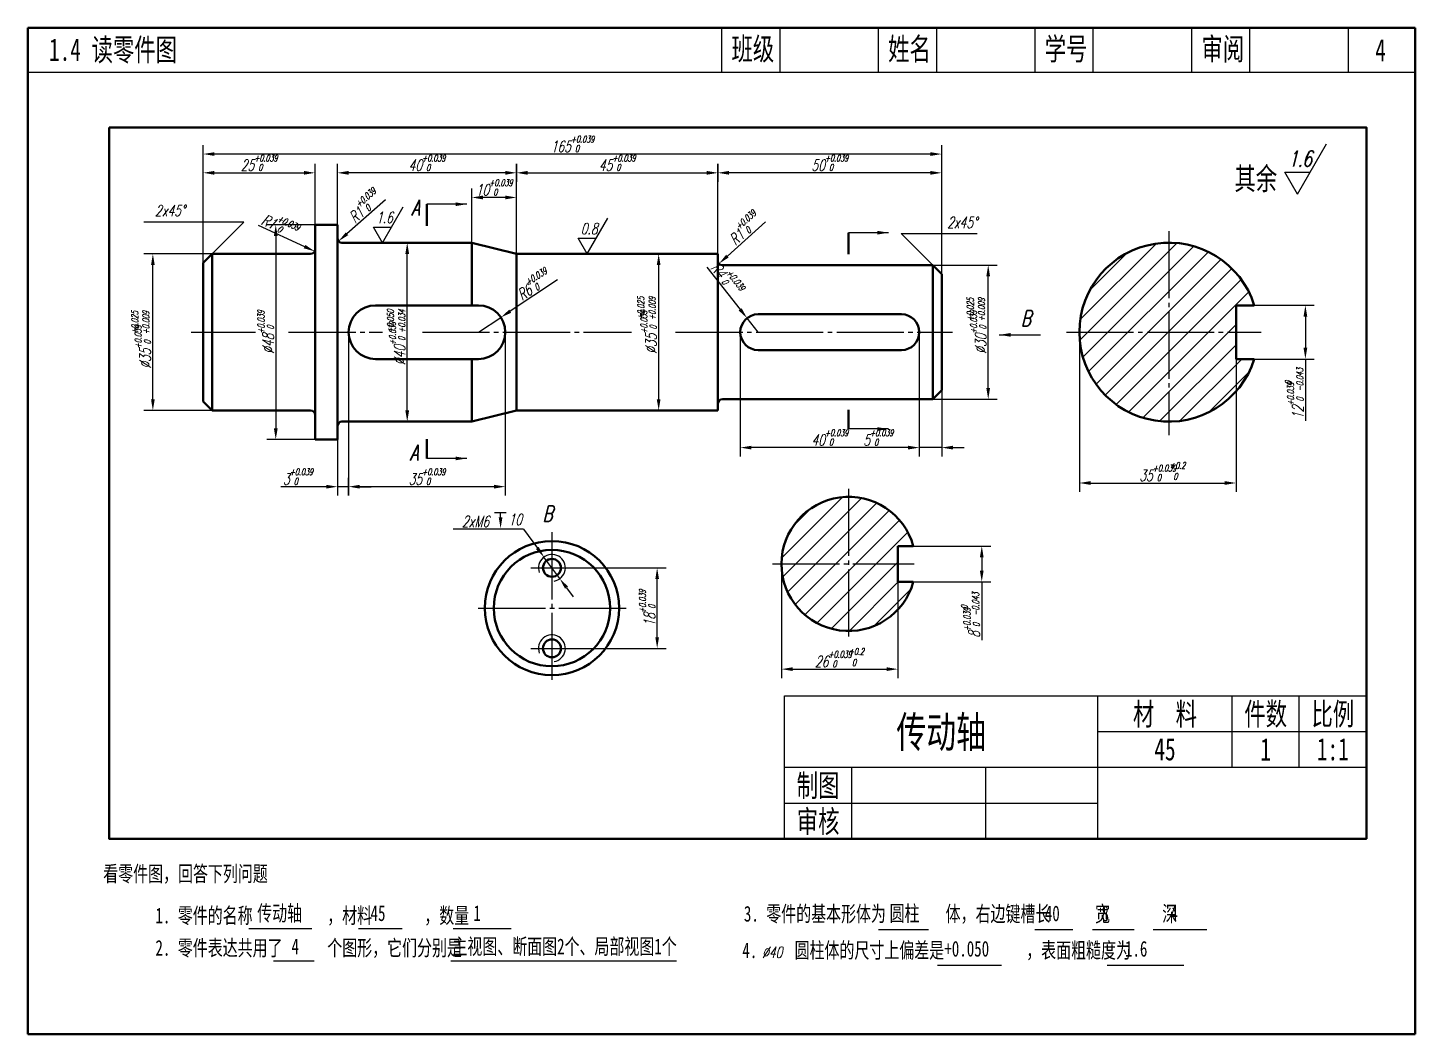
# Model space of a CAD drawing. Header units: millimetres. Extents: x -523 to 2163, y -1202 to 919.
# Drawn here: x 868.9 to 1178.9, y 633.5 to 858.5 of the extents above; entities that cross this region are included whole.
import ezdxf
from ezdxf.enums import TextEntityAlignment as Align

# ---------------------------------------------------------------- set-up
doc = ezdxf.new("R2010")
doc.units = ezdxf.units.MM
doc.header["$PDMODE"] = 33
doc.header["$PDSIZE"] = 1.5
doc.linetypes.add('myCENTER', pattern=[18, 15, -1, 1, -1])
for name, color, linetype, lineweight in [('中心线', 7, 'myCENTER', 25), ('剖面线', 7, 'Continuous', 25), ('尺寸', 7, 'Continuous', 25), ('文字', 7, 'Continuous', 25), ('标注', 7, 'Continuous', 25), ('标题文字', 7, 'Continuous', 25), ('答案文字', 1, 'Continuous', 25), ('粗实线', 7, 'Continuous', 50), ('细实线', 7, 'Continuous', 25)]:
    doc.layers.add(name, color=color, linetype=linetype, lineweight=lineweight)
doc.styles.add('上下标-1.5号', font='txt.shx', dxfattribs={"width": 0.7, "oblique": 15, "height": 1.5})
doc.styles.add('字母标注-2.5号', font='txt.shx', dxfattribs={"width": 0.7, "oblique": 15, "height": 2.5})
doc.styles.add('字母标注-3.5号', font='txt.shx', dxfattribs={"width": 0.7, "oblique": 15, "height": 3.5})
doc.styles.add('尺寸文字1-2.5号', font='txt.shx', dxfattribs={"width": 0.7, "oblique": 15, "height": 2.5})
doc.styles.add('标题汉字1-5号', font='SimSun.ttf', dxfattribs={"width": 0.7, "height": 5})
doc.styles.add('标题汉字2-3.5号', font='SimSun.ttf', dxfattribs={"width": 0.7, "height": 3.5})
doc.dimstyles.new('尺寸25', dxfattribs={"dimtxt": 2.5, "dimasz": 2.5, "dimexe": 2, "dimexo": 0, "dimgap": 0.5, "dimtad": 1, "dimdec": 0, "dimdsep": 46, "dimtxsty": '尺寸文字1-2.5号', "dimcen": 0, "dimadec": 0, "dimazin": 0, "dimtol": 1, "dimtp": 0.039, "dimtfac": 0.6, "dimtdec": 3, "dimtmove": 0, "dimatfit": 3, "dimfxl": 0, "dimarcsym": 0})
pattern_1 = [(45, (-197.388, 17.178), (-2.245064, 2.245064), [])]

# ---------------------------------------------------------------- blocks, each defined once
blk = doc.blocks.new('*D145')
at = {"layer": 'Defpoints', "color": 0}
for p in [(896.85, 807.97), (910.09, 807.97), (910.09, 772.97)]:
    blk.add_point(p, dxfattribs=at)
at = {"layer": '尺寸', "color": 0, "lineweight": -2}
for p, q in [((910.09, 807.97), (894.85, 807.97)), ((896.85, 775.47), (896.85, 805.47)), ((910.09, 772.97), (894.85, 772.97))]:
    blk.add_line(p, q, dxfattribs=at)
at = {"layer": '尺寸', "color": 0}
for points in [[(896.44, 805.47), (897.27, 805.47), (896.85, 807.97)], [(896.44, 775.47), (897.27, 775.47), (896.85, 772.97)]]:
    blk.add_solid(points, dxfattribs=at)
at = {"layer": '尺寸', "color": 0, "insert": (894.6, 787.16), "char_height": 2.5, "attachment_point": 5, "rotation": 90, "style": '尺寸文字1-2.5号'}
blk.add_mtext('%%c35{\\H1.500000;\\S+0.039^  0;}', dxfattribs=at)
blk = doc.blocks.new('*D146')
at = {"layer": 'Defpoints', "color": 0}
for p in [(933.09, 814.47), (924.31, 766.47), (933.09, 766.47)]:
    blk.add_point(p, dxfattribs=at)
at = {"layer": '尺寸', "color": 0, "lineweight": -2}
for p, q in [((933.09, 814.47), (922.31, 814.47)), ((924.31, 811.97), (924.31, 768.97)), ((933.09, 766.47), (922.31, 766.47))]:
    blk.add_line(p, q, dxfattribs=at)
at = {"layer": '尺寸', "color": 0}
for points in [[(923.89, 811.97), (924.73, 811.97), (924.31, 814.47)], [(923.89, 768.97), (924.73, 768.97), (924.31, 766.47)]]:
    blk.add_solid(points, dxfattribs=at)
at = {"layer": '尺寸', "color": 0, "insert": (922.06, 790.47), "char_height": 2.5, "attachment_point": 5, "rotation": 90, "style": '尺寸文字1-2.5号'}
blk.add_mtext('%%c48{\\H1.500000;\\S+0.039^  0;}', dxfattribs=at)
blk = doc.blocks.new('*D147')
at = {"layer": 'Defpoints', "color": 0}
for p in [(938.34, 810.81), (939.09, 811.47)]:
    blk.add_point(p, dxfattribs=at)
at = {"layer": '尺寸', "color": 0, "lineweight": -2}
blk.add_line((948.8, 820.04), (940.22, 812.46), dxfattribs=at)
at = {"layer": '尺寸', "color": 0}
blk.add_solid([(939.94, 812.77), (940.49, 812.15), (938.34, 810.81)], dxfattribs=at)
at = {"layer": '尺寸', "color": 0, "insert": (943.95, 818.77), "char_height": 2.5, "attachment_point": 5, "rotation": 41.4655, "style": '尺寸文字1-2.5号'}
blk.add_mtext('R1{\\H1.500000;\\S+0.039^  0;}', dxfattribs=at)
blk = doc.blocks.new('*D148')
at = {"layer": 'Defpoints', "color": 0}
for p in [(932.09, 808.97), (933, 808.55)]:
    blk.add_point(p, dxfattribs=at)
at = {"layer": '尺寸', "color": 0, "lineweight": -2}
blk.add_line((920.35, 814.42), (930.73, 809.6), dxfattribs=at)
at = {"layer": '尺寸', "color": 0}
blk.add_solid([(930.91, 809.98), (930.56, 809.22), (933, 808.55)], dxfattribs=at)
at = {"layer": '尺寸', "color": 0, "insert": (925.35, 814.58), "char_height": 2.5, "attachment_point": 5, "rotation": 335.1066, "style": '尺寸文字1-2.5号'}
blk.add_mtext('R1{\\H1.500000;\\S+0.039^  0;}', dxfattribs=at)
blk = doc.blocks.new('*D149')
at = {"layer": 'Defpoints', "color": 0}
for p in [(1024.09, 806.47), (1023.35, 805.8)]:
    blk.add_point(p, dxfattribs=at)
at = {"layer": '尺寸', "color": 0, "lineweight": -2}
blk.add_line((1033.72, 815.14), (1025.21, 807.47), dxfattribs=at)
at = {"layer": '尺寸', "color": 0}
blk.add_solid([(1024.93, 807.78), (1025.49, 807.16), (1023.35, 805.8)], dxfattribs=at)
at = {"layer": '尺寸', "color": 0, "insert": (1028.88, 813.81), "char_height": 2.5, "attachment_point": 5, "rotation": 42.0125, "style": '尺寸文字1-2.5号'}
blk.add_mtext('R1{\\H1.500000;\\S+0.039^  0;}', dxfattribs=at)
blk = doc.blocks.new('*D150')
at = {"layer": 'Defpoints', "color": 0}
for p in [(968.09, 820.58), (968.09, 810.47), (978.09, 807.97)]:
    blk.add_point(p, dxfattribs=at)
at = {"layer": '尺寸', "color": 0, "lineweight": -2}
for p, q in [((968.09, 810.47), (968.09, 822.58)), ((978.09, 807.97), (978.09, 822.58)), ((975.59, 820.58), (970.59, 820.58))]:
    blk.add_line(p, q, dxfattribs=at)
at = {"layer": '尺寸', "color": 0}
for points in [[(970.59, 821), (970.59, 820.16), (968.09, 820.58)], [(975.59, 821), (975.59, 820.16), (978.09, 820.58)]]:
    blk.add_solid(points, dxfattribs=at)
at = {"layer": '尺寸', "color": 0, "insert": (973.09, 822.83), "char_height": 2.5, "attachment_point": 5, "style": '尺寸文字1-2.5号'}
blk.add_mtext('10{\\H1.500000;\\S+0.039^  0;}', dxfattribs=at)
blk = doc.blocks.new('*D151')
at = {"layer": 'Defpoints', "color": 0}
for p in [(938.09, 826.09), (978.09, 822.58), (938.09, 814.47)]:
    blk.add_point(p, dxfattribs=at)
at = {"layer": '尺寸', "color": 0, "lineweight": -2}
for p, q in [((938.09, 814.47), (938.09, 828.09)), ((978.09, 822.58), (978.09, 828.09)), ((975.59, 826.09), (940.59, 826.09))]:
    blk.add_line(p, q, dxfattribs=at)
at = {"layer": '尺寸', "color": 0}
for points in [[(940.59, 826.51), (940.59, 825.67), (938.09, 826.09)], [(975.59, 826.51), (975.59, 825.67), (978.09, 826.09)]]:
    blk.add_solid(points, dxfattribs=at)
at = {"layer": '尺寸', "color": 0, "insert": (958.09, 828.34), "char_height": 2.5, "attachment_point": 5, "style": '尺寸文字1-2.5号'}
blk.add_mtext('40{\\H1.500000;\\S+0.039^  0;}', dxfattribs=at)
blk = doc.blocks.new('*D152')
at = {"layer": 'Defpoints', "color": 0}
for p in [(978.09, 828.09), (1023.09, 826.09), (1023.09, 807.97)]:
    blk.add_point(p, dxfattribs=at)
at = {"layer": '尺寸', "color": 0, "lineweight": -2}
for p, q in [((978.09, 828.09), (978.09, 824.09)), ((1023.09, 807.97), (1023.09, 828.09)), ((980.59, 826.09), (1020.59, 826.09))]:
    blk.add_line(p, q, dxfattribs=at)
at = {"layer": '尺寸', "color": 0}
for points in [[(980.59, 826.51), (980.59, 825.67), (978.09, 826.09)], [(1020.59, 826.51), (1020.59, 825.67), (1023.09, 826.09)]]:
    blk.add_solid(points, dxfattribs=at)
at = {"layer": '尺寸', "color": 0, "insert": (1000.59, 828.34), "char_height": 2.5, "attachment_point": 5, "style": '尺寸文字1-2.5号'}
blk.add_mtext('45{\\H1.500000;\\S+0.039^  0;}', dxfattribs=at)
blk = doc.blocks.new('*D153')
at = {"layer": 'Defpoints', "color": 0}
for p in [(933.09, 826.09), (933.09, 814.47), (908.09, 805.97)]:
    blk.add_point(p, dxfattribs=at)
at = {"layer": '尺寸', "color": 0, "lineweight": -2}
for p, q in [((908.09, 805.97), (908.09, 828.09)), ((933.09, 814.47), (933.09, 828.09)), ((910.59, 826.09), (930.59, 826.09))]:
    blk.add_line(p, q, dxfattribs=at)
at = {"layer": '尺寸', "color": 0}
for points in [[(910.59, 826.51), (910.59, 825.67), (908.09, 826.09)], [(930.59, 826.51), (930.59, 825.67), (933.09, 826.09)]]:
    blk.add_solid(points, dxfattribs=at)
at = {"layer": '尺寸', "color": 0, "insert": (920.59, 828.34), "char_height": 2.5, "attachment_point": 5, "style": '尺寸文字1-2.5号'}
blk.add_mtext('25{\\H1.500000;\\S+0.039^  0;}', dxfattribs=at)
blk = doc.blocks.new('*D154')
at = {"layer": 'Defpoints', "color": 0}
for p in [(953.68, 810.47), (954.89, 810.47), (956.12, 770.47)]:
    blk.add_point(p, dxfattribs=at)
at = {"layer": '尺寸', "color": 0, "lineweight": -2}
for p, q in [((954.89, 810.47), (951.68, 810.47)), ((953.68, 772.97), (953.68, 807.97)), ((956.12, 770.47), (951.68, 770.47))]:
    blk.add_line(p, q, dxfattribs=at)
at = {"layer": '尺寸', "color": 0}
for points in [[(953.26, 807.97), (954.1, 807.97), (953.68, 810.47)], [(953.26, 772.97), (954.1, 772.97), (953.68, 770.47)]]:
    blk.add_solid(points, dxfattribs=at)
at = {"layer": '尺寸', "color": 0, "insert": (951.43, 787.93), "char_height": 2.5, "attachment_point": 5, "rotation": 90, "style": '尺寸文字1-2.5号'}
blk.add_mtext('%%c40{\\H1.500000;\\S+0.039^  0;}', dxfattribs=at)
blk = doc.blocks.new('*D155')
at = {"layer": 'Defpoints', "color": 0}
for p in [(1009.33, 807.97), (1009.86, 807.97), (1008.02, 772.97)]:
    blk.add_point(p, dxfattribs=at)
at = {"layer": '尺寸', "color": 0, "lineweight": -2}
for p, q in [((1009.33, 807.97), (1011.86, 807.97)), ((1009.86, 775.47), (1009.86, 805.47)), ((1008.02, 772.97), (1011.86, 772.97))]:
    blk.add_line(p, q, dxfattribs=at)
at = {"layer": '尺寸', "color": 0}
for points in [[(1009.44, 805.47), (1010.27, 805.47), (1009.86, 807.97)], [(1009.44, 775.47), (1010.27, 775.47), (1009.86, 772.97)]]:
    blk.add_solid(points, dxfattribs=at)
at = {"layer": '尺寸', "color": 0, "insert": (1007.61, 790.47), "char_height": 2.5, "attachment_point": 5, "rotation": 90, "style": '尺寸文字1-2.5号'}
blk.add_mtext('%%C35{\\H1.500000;\\S+0.039^  0;}', dxfattribs=at)
blk = doc.blocks.new('*D156')
at = {"layer": 'Defpoints', "color": 0}
for p in [(940.59, 790.47), (938.09, 766.47), (938.09, 755.93)]:
    blk.add_point(p, dxfattribs=at)
at = {"layer": '尺寸', "color": 0, "lineweight": -2}
for p, q in [((940.59, 790.47), (940.59, 753.93)), ((938.09, 766.47), (938.09, 753.93)), ((935.59, 755.93), (925.42, 755.93)), ((940.59, 755.93), (938.09, 755.93)), ((943.09, 755.93), (945.59, 755.93))]:
    blk.add_line(p, q, dxfattribs=at)
at = {"layer": '尺寸', "color": 0}
for points in [[(935.59, 756.35), (935.59, 755.51), (938.09, 755.93)], [(943.09, 756.35), (943.09, 755.51), (940.59, 755.93)]]:
    blk.add_solid(points, dxfattribs=at)
at = {"layer": '尺寸', "color": 0, "insert": (929.26, 758.18), "char_height": 2.5, "attachment_point": 5, "style": '尺寸文字1-2.5号'}
blk.add_mtext('3{\\H1.500000;\\S+0.039^  0;}', dxfattribs=at)
blk = doc.blocks.new('*D157')
at = {"layer": 'Defpoints', "color": 0}
for p in [(975.59, 790.47), (940.59, 755.93), (940.59, 753.93)]:
    blk.add_point(p, dxfattribs=at)
at = {"layer": '尺寸', "color": 0, "lineweight": -2}
for p, q in [((975.59, 790.47), (975.59, 753.93)), ((940.59, 753.93), (940.59, 757.93)), ((973.09, 755.93), (943.09, 755.93))]:
    blk.add_line(p, q, dxfattribs=at)
at = {"layer": '尺寸', "color": 0}
for points in [[(943.09, 756.35), (943.09, 755.51), (940.59, 755.93)], [(973.09, 756.35), (973.09, 755.51), (975.59, 755.93)]]:
    blk.add_solid(points, dxfattribs=at)
at = {"layer": '尺寸', "color": 0, "insert": (958.09, 758.18), "char_height": 2.5, "attachment_point": 5, "style": '尺寸文字1-2.5号'}
blk.add_mtext('35{\\H1.500000;\\S+0.039^  0;}', dxfattribs=at)
blk = doc.blocks.new('*D158')
at = {"layer": 'Defpoints', "color": 0}
for p in [(974.6, 793.77), (969.59, 790.47)]:
    blk.add_point(p, dxfattribs=at)
at = {"layer": '尺寸', "color": 0, "lineweight": -2}
for p, q in [((987.29, 802.15), (976.69, 795.15)), ((969.59, 790.47), (974.6, 793.77))]:
    blk.add_line(p, q, dxfattribs=at)
at = {"layer": '尺寸', "color": 0}
blk.add_solid([(976.46, 795.5), (976.92, 794.8), (974.6, 793.77)], dxfattribs=at)
at = {"layer": '尺寸', "color": 0, "insert": (981.79, 801.22), "char_height": 2.5, "attachment_point": 5, "rotation": 33.4229, "style": '尺寸文字1-2.5号'}
blk.add_mtext('R6{\\H1.500000;\\S+0.039^  0;}', dxfattribs=at)
blk = doc.blocks.new('*D159')
at = {"layer": 'Defpoints', "color": 0}
for p in [(1029.61, 793.61), (1032.09, 790.47)]:
    blk.add_point(p, dxfattribs=at)
at = {"layer": '尺寸', "color": 0, "lineweight": -2}
for p, q in [((1020.59, 805.01), (1028.06, 795.57)), ((1032.09, 790.47), (1029.61, 793.61))]:
    blk.add_line(p, q, dxfattribs=at)
at = {"layer": '尺寸', "color": 0}
blk.add_solid([(1028.39, 795.83), (1027.73, 795.31), (1029.61, 793.61)], dxfattribs=at)
at = {"layer": '尺寸', "color": 0, "insert": (1025.32, 802.66), "char_height": 2.5, "attachment_point": 5, "rotation": 308.3424, "style": '尺寸文字1-2.5号'}
blk.add_mtext('R4{\\H1.500000;\\S+0.039^  0;}', dxfattribs=at)
blk = doc.blocks.new('*D160')
at = {"layer": 'Defpoints', "color": 0}
for p in [(1023.09, 828.09), (1023.09, 826.09), (1073.09, 803.47)]:
    blk.add_point(p, dxfattribs=at)
at = {"layer": '尺寸', "color": 0, "lineweight": -2}
for p, q in [((1023.09, 828.09), (1023.09, 824.09)), ((1073.09, 803.47), (1073.09, 828.09)), ((1070.59, 826.09), (1025.59, 826.09))]:
    blk.add_line(p, q, dxfattribs=at)
at = {"layer": '尺寸', "color": 0}
for points in [[(1025.59, 826.51), (1025.59, 825.67), (1023.09, 826.09)], [(1070.59, 826.51), (1070.59, 825.67), (1073.09, 826.09)]]:
    blk.add_solid(points, dxfattribs=at)
at = {"layer": '尺寸', "color": 0, "insert": (1048.09, 828.34), "char_height": 2.5, "attachment_point": 5, "style": '尺寸文字1-2.5号'}
blk.add_mtext('50{\\H1.500000;\\S+0.039^  0;}', dxfattribs=at)
blk = doc.blocks.new('*D122')
at = {"layer": 'Defpoints', "color": 0}
for p in [(908.09, 830.29), (908.09, 828.09), (1073.09, 828.09)]:
    blk.add_point(p, dxfattribs=at)
at = {"layer": '尺寸', "color": 0, "lineweight": -2}
for p, q in [((908.09, 828.09), (908.09, 832.29)), ((1073.09, 828.09), (1073.09, 832.29)), ((1070.59, 830.29), (910.59, 830.29))]:
    blk.add_line(p, q, dxfattribs=at)
at = {"layer": '尺寸', "color": 0}
for points in [[(910.59, 830.7), (910.59, 829.87), (908.09, 830.29)], [(1070.59, 830.7), (1070.59, 829.87), (1073.09, 830.29)]]:
    blk.add_solid(points, dxfattribs=at)
at = {"layer": '尺寸', "color": 0, "insert": (990.59, 832.54), "char_height": 2.5, "attachment_point": 5, "style": '尺寸文字1-2.5号'}
blk.add_mtext('165{\\H1.500000;\\S+0.039^  0;}', dxfattribs=at)
blk = doc.blocks.new('*D161')
at = {"layer": 'Defpoints', "color": 0}
for p in [(1071.09, 805.47), (1083.49, 805.47), (1071.09, 775.47)]:
    blk.add_point(p, dxfattribs=at)
at = {"layer": '尺寸', "color": 0, "lineweight": -2}
for p, q in [((1071.09, 805.47), (1085.49, 805.47)), ((1083.49, 777.97), (1083.49, 802.97)), ((1071.09, 775.47), (1085.49, 775.47))]:
    blk.add_line(p, q, dxfattribs=at)
at = {"layer": '尺寸', "color": 0}
for points in [[(1083.07, 802.97), (1083.9, 802.97), (1083.49, 805.47)], [(1083.07, 777.97), (1083.9, 777.97), (1083.49, 775.47)]]:
    blk.add_solid(points, dxfattribs=at)
at = {"layer": '尺寸', "color": 0, "insert": (1081.24, 790.47), "char_height": 2.5, "attachment_point": 5, "rotation": 90, "style": '尺寸文字1-2.5号'}
blk.add_mtext('%%C30{\\H1.500000;\\S+0.039^  0;}', dxfattribs=at)
blk = doc.blocks.new('*D162')
at = {"layer": 'Defpoints', "color": 0}
for p in [(1068.09, 790.47), (1073.09, 777.47), (1068.09, 764.66)]:
    blk.add_point(p, dxfattribs=at)
at = {"layer": '尺寸', "color": 0, "lineweight": -2}
for p, q in [((1068.09, 790.47), (1068.09, 762.66)), ((1073.09, 777.47), (1073.09, 762.66)), ((1065.59, 764.66), (1054.75, 764.66)), ((1073.09, 764.66), (1068.09, 764.66)), ((1075.59, 764.66), (1078.09, 764.66))]:
    blk.add_line(p, q, dxfattribs=at)
at = {"layer": '尺寸', "color": 0}
for points in [[(1065.59, 765.08), (1065.59, 764.25), (1068.09, 764.66)], [(1075.59, 765.08), (1075.59, 764.25), (1073.09, 764.66)]]:
    blk.add_solid(points, dxfattribs=at)
at = {"layer": '尺寸', "color": 0, "insert": (1058.92, 766.91), "char_height": 2.5, "attachment_point": 5, "style": '尺寸文字1-2.5号'}
blk.add_mtext('5{\\H1.500000;\\S+0.039^  0;}', dxfattribs=at)
blk = doc.blocks.new('*D163')
at = {"layer": 'Defpoints', "color": 0}
for p in [(1028.09, 790.47), (1068.09, 790.47), (1028.09, 764.66)]:
    blk.add_point(p, dxfattribs=at)
at = {"layer": '尺寸', "color": 0, "lineweight": -2}
for p, q in [((1028.09, 790.47), (1028.09, 762.66)), ((1068.09, 790.47), (1068.09, 762.66)), ((1065.59, 764.66), (1030.59, 764.66))]:
    blk.add_line(p, q, dxfattribs=at)
at = {"layer": '尺寸', "color": 0}
for points in [[(1030.59, 765.08), (1030.59, 764.25), (1028.09, 764.66)], [(1065.59, 765.08), (1065.59, 764.25), (1068.09, 764.66)]]:
    blk.add_solid(points, dxfattribs=at)
at = {"layer": '尺寸', "color": 0, "insert": (1048.09, 766.91), "char_height": 2.5, "attachment_point": 5, "style": '尺寸文字1-2.5号'}
blk.add_mtext('40{\\H1.500000;\\S+0.039^  0;}', dxfattribs=at)
blk = doc.blocks.new('*D164')
at = {"layer": 'Defpoints', "color": 0}
for p in [(1103.85, 790.47), (1138.85, 784.47), (1138.85, 756.75)]:
    blk.add_point(p, dxfattribs=at)
at = {"layer": '尺寸', "color": 0, "lineweight": -2}
for p, q in [((1103.85, 790.47), (1103.85, 754.75)), ((1138.85, 784.47), (1138.85, 754.75)), ((1106.35, 756.75), (1136.35, 756.75))]:
    blk.add_line(p, q, dxfattribs=at)
at = {"layer": '尺寸', "color": 0}
for points in [[(1106.35, 757.17), (1106.35, 756.34), (1103.85, 756.75)], [(1136.35, 757.17), (1136.35, 756.34), (1138.85, 756.75)]]:
    blk.add_solid(points, dxfattribs=at)
at = {"layer": '尺寸', "color": 0, "insert": (1121.35, 759), "char_height": 2.5, "attachment_point": 5, "style": '尺寸文字1-2.5号'}
blk.add_mtext('35{\\H1.500000;\\S+0.039^  0;}', dxfattribs=at)
blk = doc.blocks.new('*D165')
at = {"layer": 'Defpoints', "color": 0}
for p in [(1142.93, 796.47), (1154.35, 796.47), (1142.93, 784.47)]:
    blk.add_point(p, dxfattribs=at)
at = {"layer": '尺寸', "color": 0, "lineweight": -2}
for p, q in [((1142.93, 796.47), (1156.35, 796.47)), ((1154.35, 793.97), (1154.35, 786.97)), ((1142.93, 784.47), (1156.35, 784.47)), ((1154.35, 784.47), (1154.35, 770.66))]:
    blk.add_line(p, q, dxfattribs=at)
at = {"layer": '尺寸', "color": 0}
for points in [[(1153.93, 793.97), (1154.77, 793.97), (1154.35, 796.47)], [(1153.93, 786.97), (1154.77, 786.97), (1154.35, 784.47)]]:
    blk.add_solid(points, dxfattribs=at)
at = {"layer": '尺寸', "color": 0, "insert": (1152.1, 775.14), "char_height": 2.5, "attachment_point": 5, "rotation": 90, "style": '尺寸文字1-2.5号'}
blk.add_mtext('12{\\H1.500000;\\S+0.039^  0;}', dxfattribs=at)
blk = doc.blocks.new('*D166')
at = {"layer": 'Defpoints', "color": 0}
for p in [(1037.3, 738.66), (1063.3, 734.66), (1063.3, 715.15)]:
    blk.add_point(p, dxfattribs=at)
at = {"layer": '尺寸', "color": 0, "lineweight": -2}
for p, q in [((1037.3, 738.66), (1037.3, 713.15)), ((1063.3, 734.66), (1063.3, 713.15)), ((1039.8, 715.15), (1060.8, 715.15))]:
    blk.add_line(p, q, dxfattribs=at)
at = {"layer": '尺寸', "color": 0}
for points in [[(1039.8, 715.56), (1039.8, 714.73), (1037.3, 715.15)], [(1060.8, 715.56), (1060.8, 714.73), (1063.3, 715.15)]]:
    blk.add_solid(points, dxfattribs=at)
at = {"layer": '尺寸', "color": 0, "insert": (1048.87, 717.4), "char_height": 2.5, "attachment_point": 5, "style": '尺寸文字1-2.5号'}
blk.add_mtext('26{\\H1.500000;\\S+0.039^  0;}', dxfattribs=at)
blk = doc.blocks.new('*D167')
at = {"layer": 'Defpoints', "color": 0}
for p in [(1066.75, 742.66), (1066.75, 734.66), (1082.05, 734.66)]:
    blk.add_point(p, dxfattribs=at)
at = {"layer": '尺寸', "color": 0, "lineweight": -2}
for p, q in [((1066.75, 742.66), (1084.05, 742.66)), ((1082.05, 740.16), (1082.05, 737.16)), ((1066.75, 734.66), (1084.05, 734.66)), ((1082.05, 734.66), (1082.05, 721.65))]:
    blk.add_line(p, q, dxfattribs=at)
at = {"layer": '尺寸', "color": 0}
for points in [[(1081.63, 740.16), (1082.46, 740.16), (1082.05, 742.66)], [(1081.63, 737.16), (1082.46, 737.16), (1082.05, 734.66)]]:
    blk.add_solid(points, dxfattribs=at)
at = {"layer": '尺寸', "color": 0, "insert": (1079.8, 725.49), "char_height": 2.5, "attachment_point": 5, "rotation": 90, "style": '尺寸文字1-2.5号'}
blk.add_mtext('8{\\H1.500000;\\S+0.039^  0;}', dxfattribs=at)
blk = doc.blocks.new('*D168')
at = {"layer": 'Defpoints', "color": 0}
for p in [(990.52, 737.79), (1009.52, 737.79), (990.8, 719.79)]:
    blk.add_point(p, dxfattribs=at)
at = {"layer": '尺寸', "color": 0, "lineweight": -2}
for p, q in [((990.52, 737.79), (1011.52, 737.79)), ((1009.52, 722.29), (1009.52, 735.29)), ((990.8, 719.79), (1011.52, 719.79))]:
    blk.add_line(p, q, dxfattribs=at)
at = {"layer": '尺寸', "color": 0}
for points in [[(1009.11, 735.29), (1009.94, 735.29), (1009.52, 737.79)], [(1009.11, 722.29), (1009.94, 722.29), (1009.52, 719.79)]]:
    blk.add_solid(points, dxfattribs=at)
at = {"layer": '尺寸', "color": 0, "insert": (1007.27, 728.79), "char_height": 2.5, "attachment_point": 5, "rotation": 90, "style": '尺寸文字1-2.5号'}
blk.add_mtext('18{\\H1.500000;\\S+0.039^  0;}', dxfattribs=at)
blk = doc.blocks.new('*D169')
at = {"layer": 'Defpoints', "color": 0}
for p in [(984.23, 740.21), (987.78, 735.37)]:
    blk.add_point(p, dxfattribs=at)
at = {"layer": '尺寸', "color": 0, "lineweight": -2}
for p, q in [((979.66, 746.44), (982.76, 742.22)), ((987.78, 735.37), (984.23, 740.21)), ((989.26, 733.35), (990.74, 731.34))]:
    blk.add_line(p, q, dxfattribs=at)
at = {"layer": '尺寸', "color": 0}
for points in [[(983.09, 742.47), (982.42, 741.98), (984.23, 740.21)], [(989.6, 733.6), (988.93, 733.11), (987.78, 735.37)]]:
    blk.add_solid(points, dxfattribs=at)

msp = doc.modelspace()

# ---------------------------------------------------------------- hatches: boundary and pattern name
at = {"layer": '剖面线'}
h = msp.add_hatch(dxfattribs=at)
h.set_pattern_fill('ANSI31', color=256, style=0)
h.set_pattern_definition(pattern_1)
h.paths.add_polyline_path([(1142.931, 784.469), (1138.852, 784.469), (1138.852, 796.469), (1142.931, 796.469, 6.5131307)])
h = msp.add_hatch(dxfattribs=at)
h.set_pattern_fill('ANSI31', color=256, style=0)
h.set_pattern_definition(pattern_1)
h.paths.add_polyline_path([(1063.296, 742.658), (1066.753, 742.658, 7.3642081), (1066.753, 734.658), (1063.296, 734.658)])

# ---------------------------------------------------------------- linework, layer by layer
at = {"layer": '中心线'}
for p, q in [((1123.852, 813.065), (1123.852, 767.412)), ((905.424, 790.469), (919.769, 790.469)), ((927.179, 790.469), (948.175, 790.469)), ((957.068, 790.469), (1003.753, 790.469)), ((1013.633, 790.469), (1075.533, 790.469)), ((1100.965, 790.469), (1144.439, 790.469)), ((1052.296, 755.445), (1052.296, 721.934)), ((986.009, 745.727), (986.009, 711.966)), ((1035.265, 738.658), (1066.943, 738.658)), ((981.297, 737.788), (990.516, 737.788)), ((969.563, 728.788), (1003.089, 728.788)), ((981.297, 719.788), (990.796, 719.788))]:
    msp.add_line(p, q, dxfattribs=at)
at = {"layer": '尺寸'}
for p, q in [((917.164, 815.04), (894.838, 815.04)), ((910.093, 807.969), (917.164, 815.04)), ((1071.093, 805.469), (1064.022, 812.54)), ((1064.022, 812.54), (1081.028, 812.54)), ((973.191, 750.141), (975.823, 750.141)), ((979.66, 746.44), (963.921, 746.44))]:
    msp.add_line(p, q, dxfattribs=at)
msp.add_lwpolyline([(974.539, 749.054), (974.539, 750.141)], dxfattribs=at)
msp.add_solid([(974.956, 749.054), (974.539, 746.554), (974.122, 749.054)], dxfattribs=at)
at = {"layer": '文字'}
for p, q in [((918.316, 657.131), (932.401, 657.131)), ((942.806, 657.131), (952.569, 657.131)), ((963.934, 657.131), (976.899, 657.131)), ((1058.996, 656.953), (1070.18, 656.953)), ((1093.939, 656.953), (1102.387, 656.953)), ((1106.787, 656.953), (1116.115, 656.953)), ((1120.339, 656.953), (1132.307, 656.953)), ((923.783, 649.924), (932.874, 649.924)), ((963.395, 649.924), (1013.841, 649.924)), ((1072.155, 648.949), (1086.483, 648.949)), ((1110.068, 648.949), (1127.177, 648.949))]:
    msp.add_line(p, q, dxfattribs=at)
at = {"layer": '标注'}
for p, q in [((1152.595, 821.356), (1159.062, 832.556)), ((1149.766, 826.256), (1155.424, 826.256)), ((1152.595, 821.356), (1149.766, 826.256)), ((948.179, 810.469), (952.798, 818.469)), ((993.919, 807.969), (998.538, 815.969)), ((946.158, 813.969), (950.2, 813.969)), ((948.179, 810.469), (946.158, 813.969)), ((991.898, 811.469), (995.94, 811.469)), ((993.919, 807.969), (991.898, 811.469))]:
    msp.add_line(p, q, dxfattribs=at)
at = {"layer": '粗实线'}
for p, q in [((868.898, 858.524), (868.898, 633.524)), ((1178.898, 858.524), (868.898, 858.524)), ((1178.898, 633.524), (1178.898, 858.524)), ((958.067, 819.073), (958.067, 814.237)), ((933.093, 814.469), (933.093, 808.969)), ((933.093, 814.469), (938.093, 814.469)), ((938.093, 814.469), (938.093, 811.469)), ((1052.296, 812.707), (1052.296, 807.87)), ((938.093, 769.469), (938.093, 811.469)), ((939.093, 810.469), (968.093, 810.469)), ((968.093, 810.469), (968.093, 796.469)), ((978.093, 807.969), (968.093, 810.469)), ((910.093, 807.969), (908.093, 805.969)), ((910.093, 807.969), (932.093, 807.969)), ((910.093, 807.969), (910.093, 772.969)), ((933.093, 771.969), (933.093, 808.969)), ((978.093, 807.969), (978.093, 772.969)), ((978.093, 807.969), (1023.093, 807.969)), ((1023.093, 807.969), (1023.093, 806.469)), ((1023.093, 806.469), (1023.093, 774.469)), ((908.093, 805.969), (908.093, 774.969)), ((1024.093, 805.469), (1071.093, 805.469)), ((1071.093, 805.469), (1073.093, 803.469)), ((1071.093, 805.469), (1071.093, 775.469)), ((1073.093, 803.469), (1073.093, 777.469)), ((946.593, 796.469), (969.593, 796.469)), ((1032.093, 794.469), (1064.093, 794.469)), ((1138.852, 796.469), (1138.852, 784.469)), ((1138.852, 796.469), (1142.931, 796.469)), ((946.593, 784.469), (969.593, 784.469)), ((968.093, 784.469), (968.093, 770.469)), ((1032.093, 786.469), (1064.093, 786.469)), ((1138.852, 784.469), (1142.931, 784.469)), ((1024.093, 775.469), (1071.093, 775.469)), ((1073.093, 777.469), (1071.093, 775.469)), ((908.093, 774.969), (910.093, 772.969)), ((910.093, 772.969), (932.093, 772.969)), ((933.093, 766.469), (933.093, 771.969)), ((978.093, 772.969), (968.093, 770.469)), ((978.093, 772.969), (1023.093, 772.969)), ((1023.093, 772.969), (1023.093, 774.469)), ((1052.296, 773.107), (1052.296, 768.825)), ((938.093, 766.469), (938.093, 769.469)), ((939.093, 770.469), (968.093, 770.469)), ((933.093, 766.469), (938.093, 766.469)), ((958.067, 766.526), (958.067, 762.244)), ((1063.296, 742.658), (1063.296, 734.658)), ((1063.296, 742.658), (1066.753, 742.658)), ((1063.296, 734.658), (1066.753, 734.658)), ((868.898, 633.524), (1178.898, 633.524))]:
    msp.add_line(p, q, dxfattribs=at)
msp.add_lwpolyline([(887.087, 836.223), (1167.98, 836.223), (1167.98, 677.211), (887.087, 677.211)], close=True, dxfattribs=at)
for centre, radius in [((986.009, 728.788), 15), ((986.009, 728.788), 13), ((986.009, 737.788), 2), ((986.009, 719.788), 2)]:
    msp.add_circle(centre, radius, dxfattribs=at)
for centre, radius, start, end in [((939.093, 811.469), 1, 180, 270), ((1123.852, 790.469), 20, 17.4576, 342.5424), ((932.093, 808.969), 1, 270, 0), ((1024.093, 806.469), 1, 180, 270), ((946.593, 790.469), 6, 90, 270), ((969.593, 790.469), 6, 270, 90), ((1032.093, 790.469), 4, 90, 270), ((1064.093, 790.469), 4, 270, 90), ((1024.093, 774.469), 1, 90, 180), ((932.093, 771.969), 1, 0, 90), ((939.093, 769.469), 1, 90, 180), ((1052.296, 738.658), 15, 15.46601, 344.53399)]:
    msp.add_arc(centre, radius, start, end, dxfattribs=at)
at = {"layer": '细实线'}
for p, q in [((1023.898, 858.524), (1023.898, 848.524)), ((1036.898, 858.524), (1036.898, 848.524)), ((1058.898, 858.524), (1058.898, 848.524)), ((1071.898, 858.524), (1071.898, 848.524)), ((1093.898, 858.524), (1093.898, 848.524)), ((1106.898, 858.524), (1106.898, 848.524)), ((1128.898, 858.524), (1128.898, 848.524)), ((1141.898, 858.524), (1141.898, 848.524)), ((1163.898, 858.524), (1163.898, 848.524)), ((1178.898, 848.524), (868.898, 848.524)), ((1037.98, 709.211), (1167.98, 709.211)), ((1037.98, 677.211), (1037.98, 709.211)), ((1107.98, 677.211), (1107.98, 709.211)), ((1137.98, 693.211), (1137.98, 709.211)), ((1152.98, 693.211), (1152.98, 709.211)), ((1167.98, 677.211), (1167.98, 709.211)), ((1107.98, 701.211), (1167.98, 701.211)), ((1037.98, 693.211), (1167.98, 693.211)), ((1052.98, 677.211), (1052.98, 693.211)), ((1082.98, 677.211), (1082.98, 693.211)), ((1037.98, 685.211), (1107.98, 685.211)), ((1037.98, 677.211), (1167.98, 677.211))]:
    msp.add_line(p, q, dxfattribs=at)
for centre in [(986.009, 737.788), (986.009, 719.788)]:
    msp.add_arc(centre, 3, 279.02651, 200.30861, dxfattribs=at)

# ---------------------------------------------------------------- texts
at = {"layer": '尺寸', "style": '标题汉字1-5号', "width": 0.7}
msp.add_text('其余', height=5, dxfattribs=at).set_placement((1138.49, 822.301))
at = {"layer": '尺寸', "oblique": 15, "width": 0.7}
for s, height, style, p in [('2x45%%D', 2.5, '尺寸文字1-2.5号', (897.319, 816.396)), ('2x45%%D', 2.5, '尺寸文字1-2.5号', (1074.316, 813.749)), ('+0.2', 1.5, '上下标-1.5号', (1124.096, 759.937)), ('0', 1.5, '上下标-1.5号', (1124.854, 757.437)), ('2xM6', 2.5, '尺寸文字1-2.5号', (965.905, 746.914)), ('10', 2.5, '尺寸文字1-2.5号', (976.313, 747.342)), ('+0.2', 1.5, '上下标-1.5号', (1052.302, 718.345)), ('0', 1.5, '上下标-1.5号', (1053.06, 715.845))]:
    msp.add_text(s, height=height, dxfattribs=dict(at, style=style)).set_placement(p)
at = {"layer": '尺寸', "style": '上下标-1.5号', "oblique": 15, "width": 0.7}
for s, p in [('+0.025', (1006.648, 793.158)), ('+0.009', (1009.148, 793.158)), ('+0.025', (1080.24, 792.889)), ('+0.009', (1082.74, 792.889)), ('+0.025', (893.554, 789.959)), ('+0.009', (896.054, 789.959)), ('+0.050', (950.712, 790.292)), ('+0.034', (953.212, 790.292)), ('-0.043', (1153.834, 777.225)), ('0', (1151.334, 778.671)), ('-0.043', (1081.431, 727.055)), ('0', (1078.931, 728.502))]:
    msp.add_text(s, height=1.5, rotation=90, dxfattribs=at).set_placement(p)
at = {"layer": '文字', "style": '标题汉字2-3.5号', "width": 0.7}
for s, p in [('看零件图，回答下列问题', (885.766, 667.666)), ('1. 零件的名称          ，材料       ，数量  ', (897.428, 658.316)), ('3. 零件的基本形体为        体，右边键槽长      宽       深', (1028.903, 658.714)), ('2. 零件表达共用了      个图形，它们分别是', (897.428, 651.087)), ('4.     圆柱体的尺寸上偏差是           ，表面粗糙度为', (1028.561, 650.551))]:
    msp.add_text(s, height=3.5, dxfattribs=at).set_placement(p)
at = {"layer": '文字', "style": '字母标注-2.5号', "oblique": 15, "width": 0.7}
msp.add_text('%%C40', height=2.5, dxfattribs=at).set_placement((1032.952, 650.6))
at = {"layer": '标注', "oblique": 15, "width": 0.7}
for s, height, style, p in [('1.6', 3.5, '尺寸文字1-2.5号', (1150.528, 827.501)), ('A', 3.5, '字母标注-3.5号', (954.572, 816.579)), ('1.6', 2.5, '尺寸文字1-2.5号', (946.702, 814.858)), ('0.8', 2.5, '尺寸文字1-2.5号', (992.442, 812.358)), ('B', 3.5, '字母标注-3.5号', (1090.779, 791.789)), ('A', 3.5, '字母标注-3.5号', (954.259, 761.795)), ('B', 3.5, '字母标注-3.5号', (983.914, 748.121))]:
    msp.add_text(s, height=height, dxfattribs=dict(at, style=style)).set_placement(p)
at = {"layer": '标题文字', "style": '标题汉字1-5号', "width": 0.7}
for s, p in [('1.4 读零件图', (873.631, 851.122)), ('班级', (1026.123, 851.288)), ('姓名', (1061.123, 851.288)), ('学号', (1096.123, 851.288)), ('审阅', (1131.123, 851.288)), ('4', (1169.954, 851.02))]:
    msp.add_text(s, height=5, dxfattribs=at).set_placement(p)
at = {"layer": '答案文字', "style": '标题汉字2-3.5号', "width": 0.7}
for s, p in [('传动轴', (920.164, 658.851)), ('45', (945.49, 658.851)), ('1', (968.468, 658.851)), ('圆柱', (1061.446, 658.806)), ('40', (1096.138, 658.806)), ('8', (1108.798, 658.806)), ('4', (1124.172, 658.806)), ('4', (927.825, 651.415)), ('主视图、断面图2个、局部视图1个', (963.778, 651.415)), ('+0.050', (1073.692, 650.888)), ('1.6', (1114.045, 650.888))]:
    msp.add_text(s, height=3.5, dxfattribs=at).set_placement(p)
at = {"layer": '细实线', "style": '标题汉字1-5号', "width": 0.7}
for s, height, p in [('材  料', 5, (1122.98, 705.211)), ('件数', 5, (1145.48, 705.211)), ('比例', 5, (1160.48, 705.211)), ('传动轴', 7, (1072.98, 701.211)), ('45', 5, (1122.98, 697.211)), ('1', 5, (1145.48, 697.211)), ('1:1', 5, (1160.48, 697.211)), ('制图', 5, (1045.48, 689.211)), ('审核', 5, (1045.48, 681.211))]:
    msp.add_text(s, height=height, dxfattribs=at).set_placement(p, align=Align.MIDDLE)

# ---------------------------------------------------------------- dimensions: what is measured, and where the dimension line sits
at = {"layer": '尺寸'}
for base, p1, p2, picture, middle in [((908.093, 830.287), (1073.093, 828.091), (908.093, 828.091), '*D122', (990.593, 832.537)), ((933.093, 826.091), (908.093, 805.969), (933.093, 814.469), '*D153', (920.593, 828.341)), ((938.093, 826.091), (978.093, 822.581), (938.093, 814.469), '*D151', (958.093, 828.341)), ((1023.093, 826.091), (978.093, 828.091), (1023.093, 807.969), '*D152', (1000.593, 828.341)), ((1023.093, 826.091), (1073.093, 803.469), (1023.093, 828.091), '*D160', (1048.093, 828.341)), ((968.093, 820.581), (978.093, 807.969), (968.093, 810.469), '*D150', (973.093, 822.831)), ((938.092711109, 755.930511218), (940.592711109, 790.469086892), (938.092711109, 766.469086892), '*D156', (929.25654656, 758.180511218)), ((940.593, 755.931), (975.593, 790.469), (940.593, 753.931), '*D157', (958.093, 758.181)), ((1068.093, 764.664), (1073.093, 777.469), (1068.093, 790.469), '*D162', (1058.922, 766.914)), ((1138.852, 756.754), (1103.852, 790.469), (1138.852, 784.469), '*D164', (1121.352, 759.004))]:
    dim = msp.add_linear_dim(base=base, p1=p1, p2=p2, dimstyle='尺寸25', dxfattribs=at)
    dim.commit()
    dim.dimension.update_dxf_attribs({"geometry": picture, "text_midpoint": middle})
for center, mpoint, picture, middle in [((939.093, 811.469), (938.343, 810.807), '*D147', (945.444, 817.081)), ((1024.093, 806.469), (1023.35, 805.8), '*D149', (1030.39, 812.142)), ((932.093, 808.969), (933, 808.548), '*D148', (924.405, 812.537))]:
    dim = msp.add_radius_dim(center=center, mpoint=mpoint, dimstyle='尺寸25', override={"dimtmove": 1}, dxfattribs=at)
    dim.commit()
    dim.dimension.update_dxf_attribs({"geometry": picture, "text_midpoint": middle, "dimtype": 164})
dim = msp.add_linear_dim(base=(924.311, 766.469), p1=(933.093, 814.469), p2=(933.093, 766.469), angle=90, text='%%c<>', dimstyle='尺寸25', override={"dimtoh": 1}, dxfattribs=at)
dim.commit()
dim.dimension.update_dxf_attribs({"geometry": '*D146', "text_midpoint": (922.061, 790.469)})
for base, p1, p2, text, picture, middle in [((953.681, 810.469), (956.119, 770.469), (954.894, 810.469), '%%c<>', '*D154', (953.681, 787.925)), ((1083.486, 805.469), (1071.093, 775.469), (1071.093, 805.469), '%%C<>', '*D161', (1083.486, 790.469))]:
    dim = msp.add_linear_dim(base=base, p1=p1, p2=p2, angle=90, text=text, dimstyle='尺寸25', dxfattribs=at)
    dim.commit()
    dim.dimension.update_dxf_attribs({"geometry": picture, "text_midpoint": middle, "dimtype": 160})
for center, mpoint, picture, middle in [((1032.093, 790.469), (1029.611, 793.606), '*D159', (1025.317, 802.663)), ((969.593, 790.469), (974.6, 793.774), '*D158', (981.792, 801.216))]:
    dim = msp.add_radius_dim(center=center, mpoint=mpoint, dimstyle='尺寸25', dxfattribs=at)
    dim.commit()
    dim.dimension.update_dxf_attribs({"geometry": picture, "text_midpoint": middle})
dim = msp.add_linear_dim(base=(896.854, 807.969), p1=(910.093, 772.969), p2=(910.093, 807.969), angle=90, text='%%c<>', dimstyle='尺寸25', override={"dimtoh": 1}, dxfattribs=at)
dim.commit()
dim.dimension.update_dxf_attribs({"geometry": '*D145', "text_midpoint": (896.854, 787.158), "dimtype": 160})
dim = msp.add_linear_dim(base=(1009.858, 807.969), p1=(1008.022, 772.969), p2=(1009.334, 807.969), angle=90, text='%%C<>', dimstyle='尺寸25', dxfattribs=at)
dim.commit()
dim.dimension.update_dxf_attribs({"geometry": '*D155', "text_midpoint": (1007.608, 790.469)})
for base, p1, p2, picture, middle in [((1154.349, 796.469), (1142.931, 784.469), (1142.931, 796.469), '*D165', (1154.349, 775.139)), ((1082.046, 734.658), (1066.753, 742.658), (1066.753, 734.658), '*D167', (1082.046, 725.488))]:
    dim = msp.add_linear_dim(base=base, p1=p1, p2=p2, angle=90, dimstyle='尺寸25', dxfattribs=at)
    dim.commit()
    dim.dimension.update_dxf_attribs({"geometry": picture, "text_midpoint": middle, "dimtype": 160})
dim = msp.add_linear_dim(base=(1028.093, 764.664), p1=(1068.093, 790.469), p2=(1028.093, 790.469), dimstyle='尺寸25', override={"dimtmove": 1}, dxfattribs=at)
dim.commit()
dim.dimension.update_dxf_attribs({"geometry": '*D163', "text_midpoint": (1048.093, 766.914)})
dim = msp.add_diameter_dim_2p(p1=(987.783, 735.369), p2=(984.234, 740.207), text=' ', dimstyle='尺寸25', dxfattribs=at)
dim.commit()
dim.dimension.update_dxf_attribs({"geometry": '*D169', "text_midpoint": (979.66, 746.44), "dimtype": 163})
dim = msp.add_linear_dim(base=(1063.296, 715.148), p1=(1037.296, 738.658), p2=(1063.296, 734.658), dimstyle='尺寸25', dxfattribs=at)
dim.commit()
dim.dimension.update_dxf_attribs({"geometry": '*D166', "text_midpoint": (1048.874, 715.148), "dimtype": 160})
dim = msp.add_linear_dim(base=(1009.525, 737.788), p1=(990.796, 719.788), p2=(990.516, 737.788), angle=90, dimstyle='尺寸25', dxfattribs=at)
dim.commit()
dim.dimension.update_dxf_attribs({"geometry": '*D168', "text_midpoint": (1007.275, 728.788)})

# ---------------------------------------------------------------- leaders
msp.add_leader([(1085.968, 789.871), (1095.162, 789.871)], dimstyle='尺寸25', override={"dimgap": 0.5, "dimtad": 0}, dxfattribs=at)
at = {"layer": '细实线'}
for points in [[(966.999, 819.073), (958.067, 819.073)], [(1061.228, 812.707), (1052.296, 812.707)], [(1061.228, 768.825), (1052.296, 768.825)], [(966.999, 762.244), (958.067, 762.244)]]:
    msp.add_leader(points, dimstyle='尺寸25', override={"dimgap": 0.5, "dimtad": 0, "dimtoh": 1}, dxfattribs=at)

doc.saveas('drawing.dxf')
